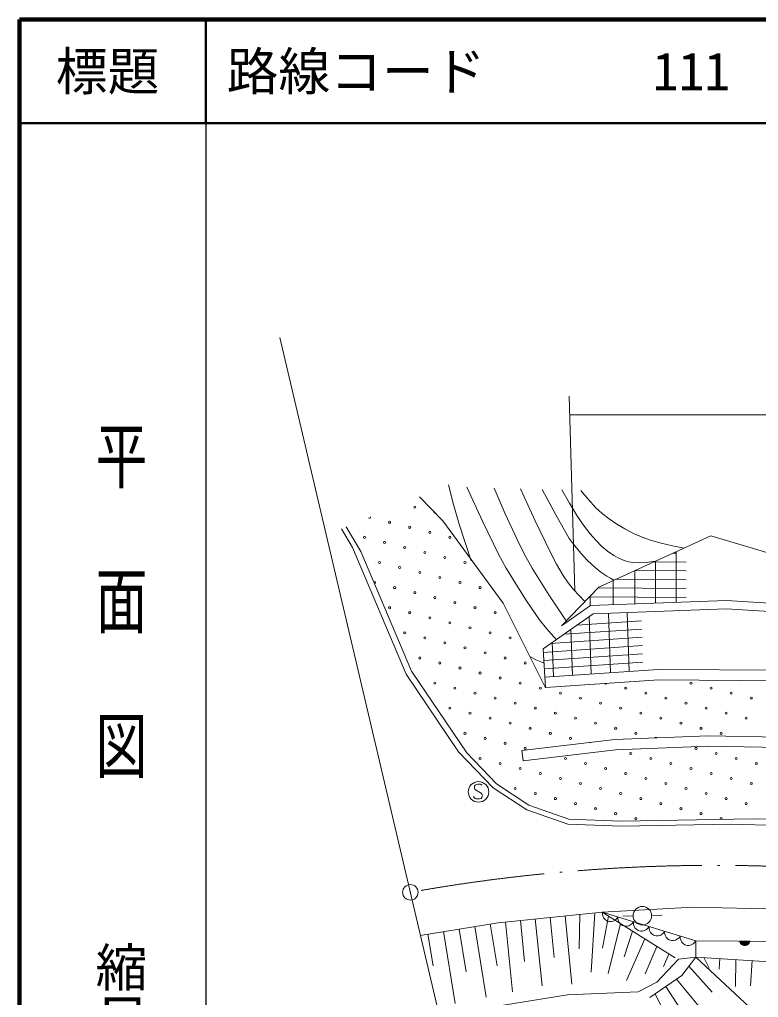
# Model space of a CAD drawing. Units: millimetres, scale not verified. Extents: x 73814 to 713814, y -8528 to 351472.
# Drawn here: x 73814 to 145171, y 257061 to 351472 of the extents above; entities that cross this region are included whole.
import ezdxf
from ezdxf.enums import TextEntityAlignment as Align

# ---------------------------------------------------------------- set-up
doc = ezdxf.new("R2010")
doc.units = ezdxf.units.MM
doc.header["$LTSCALE"] = 1000
doc.linetypes.add('LONG_DASHED_DOTTED', pattern=[15.25, 12, -1.5, 0.25, -1.5])
for name, color, linetype, lineweight in [('M-TTL', 2, 'Continuous', 140), ('M-TTL-BAND', 7, 'Continuous', 25), ('M-TTL-LINE', 7, 'Continuous', 50), ('S-BGD', 7, 'Continuous', 13), ('S-BGD-HTXT', 6, 'Continuous', 13), ('S-BMK', 2, 'LONG_DASHED_DOTTED', 13)]:
    doc.layers.add(name, color=color, linetype=linetype, lineweight=lineweight)
doc.layers.add('M-TTL-TXT', color=7, linetype='Continuous')
doc.styles.add('@ＭＳ ゴシック', font='')
doc.styles.add('ＭＳ ゴシック', font='')
doc.styles.get('@ＭＳ ゴシック').set_extended_font_data('@MS Gothic')
doc.styles.get('ＭＳ ゴシック').set_extended_font_data('MS Gothic')

# ---------------------------------------------------------------- blocks, each defined once
blk = doc.blocks.new('BUHIN7')
at = {"color": 7, "linetype": 'Continuous', "lineweight": 13}
for p, q in [((474, -66), (-475, -59)), ((-451, -121), (449, -129)), ((411, -191), (-411, -184)), ((-367, -247), (361, -253)), ((300, -315), (-305, -310)), ((-188, -374), (185, -376))]:
    blk.add_line(p, q, dxfattribs=at)
blk.add_lwpolyline([(500, -4), (459, -119), (401, -216), (302, -325), (192, -384), (74, -421), (-81, -419), (-198, -381), (-308, -320), (-404, -209), (-463, -111), (-500, 4)], close=True, dxfattribs=at)
blk = doc.blocks.new('BUHIN35')
at = {"color": 7, "linetype": 'Continuous', "lineweight": 13}
blk.add_lwpolyline([(-752, 231), (-749, 40), (-703, -134), (-608, -344), (-470, -485), (-310, -596), (-77, -668), (117, -665), (310, -626), (507, -505), (639, -385), (752, -231)], dxfattribs=at)
blk = doc.blocks.new('BUHIN48')
at = {"color": 7, "linetype": 'Continuous', "lineweight": 13}
blk.add_lwpolyline([(310, 645), (255, 705), (180, 740), (75, 760), (-80, 760), (-210, 725), (-320, 650), (-385, 540), (-390, 425), (-385, 350), (-345, 250), (-275, 195), (270, -120), (330, -210), (370, -335), (360, -455), (325, -550), (255, -640), (100, -685), (-130, -685), (-230, -670), (-325, -625), (-405, -550), (-475, -435)], dxfattribs=at)
blk.add_circle((0, 0), 995, dxfattribs=at)
blk = doc.blocks.new('BUHIN49')
at = {"color": 7, "linetype": 'Continuous', "lineweight": 13}
blk.add_circle((0, 0), 896, dxfattribs=at)
blk = doc.blocks.new('BUHIN52')
at = {"color": 2, "linetype": 'Continuous', "lineweight": 13}
for radius in [746, 22.5]:
    blk.add_circle((0, 0), radius, dxfattribs=at)

msp = doc.modelspace()

# ---------------------------------------------------------------- linework, layer by layer
at = {"layer": 'M-TTL'}
for p, q in [((73814, 351472), (73814, -8528)), ((713814, 351472), (73814, 351472))]:
    msp.add_line(p, q, dxfattribs=at)
at = {"layer": 'M-TTL-BAND'}
msp.add_line((91814, 341472), (91814, -8528), dxfattribs=at)
at = {"layer": 'M-TTL-LINE'}
for p, q in [((91814, 351472), (91814, 341472)), ((73814, 341472), (713814, 341472))]:
    msp.add_line(p, q, dxfattribs=at)
at = {"layer": 'S-BGD'}
for p, q in [((112429, 305403), (114697, 303088)), ((114697, 303088), (120504, 295113)), ((105969, 300496), (104892, 302291)), ((105360, 302484), (106785, 300108)), ((129757, 296678), (140576, 301630)), ((140576, 301630), (153468, 297751)), ((111150, 288265), (105969, 300496)), ((106785, 300108), (111679, 288553)), ((136914, 299954), (137215, 299952)), ((137215, 300092), (137215, 295204)), ((135081, 299115), (138181, 299090)), ((135235, 299185), (135235, 295132)), ((131414, 297437), (138181, 297381)), ((133221, 298264), (133221, 295058)), ((133247, 298276), (138181, 298236)), ((126142, 292942), (129757, 296678)), ((129678, 296597), (138181, 296527)), ((131142, 297312), (131142, 294982)), ((128858, 295749), (138181, 295673)), ((128930, 295824), (128930, 294901)), ((120504, 295113), (124601, 286968)), ((126142, 292942), (128946, 294902)), ((128946, 294902), (142098, 295382)), ((142088, 294581), (129211, 294111)), ((153039, 293923), (142088, 294581)), ((142098, 295382), (152989, 294728)), ((129211, 294111), (124370, 290727)), ((128816, 293835), (129011, 288280)), ((130684, 294165), (130886, 288406)), ((132480, 294230), (132680, 288528)), ((127639, 293012), (133873, 293433)), ((125092, 291232), (133929, 291829)), ((126365, 292122), (133901, 292631)), ((127057, 292606), (127213, 288158)), ((124380, 290380), (133958, 291026)), ((125258, 291348), (125374, 288034)), ((124601, 286968), (124384, 290727)), ((124434, 289579), (133986, 290224)), ((124488, 288779), (134014, 289422)), ((116214, 280786), (111150, 288265)), ((111679, 288553), (117020, 280665)), ((124542, 287978), (135525, 288720)), ((135525, 288720), (150251, 288625)), ((135555, 287719), (124600, 286980)), ((150219, 287625), (135555, 287719)), ((131294, 281949), (140292, 282328)), ((140292, 282328), (149039, 282139)), ((122328, 280911), (131294, 281949)), ((119556, 277283), (116214, 280786)), ((117020, 280665), (119877, 277670)), ((122328, 280911), (122443, 279918)), ((131373, 280952), (122443, 279918)), ((140302, 281328), (131373, 280952)), ((148997, 281140), (140302, 281328)), ((119877, 277670), (123011, 275631)), ((122789, 275180), (119556, 277283)), ((126762, 273777), (122789, 275180)), ((123011, 275631), (126857, 274274)), ((126857, 274274), (131909, 274083)), ((131909, 274083), (144673, 274318)), ((144673, 274318), (149698, 274181)), ((131904, 273582), (126762, 273777)), ((142477, 273777), (131904, 273582)), ((149645, 273582), (142477, 273777)), ((130093, 265289), (138876, 265787)), ((138876, 265787), (149475, 265541)), ((120029, 264276), (130093, 265289)), ((122185, 264493), (122584, 260535)), ((123623, 264638), (124273, 258186)), ((125061, 264782), (125450, 260916)), ((126499, 264927), (127162, 258338)), ((127936, 265072), (127861, 261751)), ((129374, 265217), (129031, 259486)), ((139118, 262521), (130093, 265289)), ((130093, 265289), (137117, 260872)), ((130678, 264921), (130126, 261826)), ((133061, 264933), (132061, 264918)), ((134861, 264974), (135860, 265003)), ((112498, 263045), (120029, 264276)), ((114757, 263414), (115890, 256486)), ((116263, 263660), (116937, 259538)), ((117769, 263906), (118883, 257093)), ((119276, 264152), (119938, 260099)), ((120747, 264348), (121426, 257608)), ((131849, 264185), (130654, 259373)), ((133020, 263449), (132201, 260996)), ((113251, 263168), (113750, 260114)), ((134190, 262713), (132428, 258693)), ((158070, 262373), (139118, 262521)), ((139118, 262521), (139122, 260962)), ((135361, 261977), (134240, 259335)), ((135353, 258529), (137439, 260753)), ((136531, 261241), (136014, 260052)), ((137439, 260753), (139122, 260962)), ((137759, 259190), (139122, 260962)), ((139122, 260962), (148435, 260372)), ((139122, 260962), (144775, 255658)), ((139898, 260913), (140398, 259901)), ((141450, 260815), (141379, 259788)), ((143002, 260716), (142964, 258127)), ((144554, 260618), (144399, 258166)), ((138440, 260076), (140700, 257561)), ((134669, 257055), (137759, 259190)), ((137244, 258835), (140813, 254541)), ((133546, 257602), (135353, 258529)), ((136214, 258123), (137982, 255372)), ((114361, 255331), (126734, 257324)), ((126734, 257324), (133546, 257602)), ((135184, 257411), (138014, 251635))]:
    msp.add_line(p, q, dxfattribs=at)
for points in [[(115245, 306566), (115730, 304649), (116276, 302739), (116841, 300970), (117433, 299209)], [(117016, 306318), (118522, 303040), (120084, 299786), (120800, 298506), (121572, 297247), (122776, 295368), (124029, 293523), (124697, 292679), (125410, 291876), (125525, 291751), (125647, 291620)], [(119635, 306244), (120717, 303753), (121855, 301284), (122560, 299882), (123317, 298510), (124932, 295947), (126597, 293412)], [(122180, 306172), (123602, 303090), (125081, 300030), (125673, 298902), (126322, 297797), (126793, 297104), (127319, 296440), (127844, 295853), (128399, 295274)], [(124287, 306113), (125573, 303727), (126907, 301376), (127435, 300650), (128012, 299959), (128678, 299249), (129393, 298577), (129951, 298126), (130543, 297726), (130877, 297531), (131218, 297347)], [(126199, 306058), (126919, 304766), (127690, 303506), (128275, 302647), (128914, 301816), (129463, 301194), (130058, 300612), (130609, 300150), (131209, 299727), (131685, 299456), (132189, 299239), (132634, 299111), (133099, 299040), (133713, 299023), (134338, 299067), (134785, 299122), (135235, 299185)], [(128024, 306007), (128727, 305159), (129480, 304347), (130089, 303785), (130739, 303268), (131483, 302757), (132267, 302290), (133095, 301867), (133946, 301499), (134856, 301176), (135784, 300911), (136882, 300658), (137993, 300448)], [(123085, 289982), (123673, 289664), (124305, 289392), (124380, 289362), (124464, 289330)]]:
    msp.add_lwpolyline(points, dxfattribs=at)
for centre in [(111979, 304390), (109553, 302935), (111494, 302450), (107128, 301480), (113434, 301965), (115374, 301480), (109068, 300995), (111009, 300510), (112949, 300025), (114889, 299540), (108583, 299055), (110524, 298570), (116830, 299055), (112464, 298084), (114404, 297599), (110039, 296629), (116344, 297114), (118285, 296629), (111979, 296144), (113919, 295659), (109553, 294689), (115859, 295174), (117800, 294689), (111494, 294204), (113434, 293719), (119740, 294204), (115374, 293234), (117315, 292749), (111009, 292264), (112949, 291779), (119255, 292264), (121195, 291779), (114889, 291293), (116830, 290808), (112464, 289838), (118770, 290323), (120710, 289838), (114404, 289353), (116344, 288868), (122650, 289353), (118285, 288383), (120225, 287898), (113919, 287413), (115859, 286928), (122165, 287413), (124106, 286928), (132352, 286928), (138658, 287413), (140598, 286928), (117800, 286443), (126046, 286443), (134292, 286443), (142538, 286443), (119740, 285958), (121680, 285473), (127986, 285958), (129926, 285473), (136232, 285958), (138173, 285473), (144479, 285958), (115374, 284988), (117315, 284502), (123621, 284988), (125561, 284502), (131867, 284988), (133807, 284502), (140113, 284988), (142053, 284502), (119255, 284017), (121195, 283532), (127501, 284017), (129441, 283532), (135747, 284017), (137688, 283532), (143994, 284017), (116830, 282562), (123135, 283047), (125076, 282562), (131382, 283047), (133322, 282562), (139628, 283047), (141568, 282562), (118770, 282077), (120710, 281592), (127016, 282077), (122650, 281107), (132837, 280622), (139143, 281107), (141083, 280622), (118285, 280137), (120225, 279652), (126531, 280137), (128471, 279652), (134777, 280137), (136717, 279652), (143023, 280137), (144964, 279652), (122165, 279167), (124106, 278682), (130412, 279167), (132352, 278682), (138658, 279167), (140598, 278682), (126046, 278197), (127986, 277711), (134292, 278197), (136232, 277711), (142538, 278197), (144479, 277711), (121680, 277226), (123621, 276741), (129926, 277226), (131867, 276741), (138173, 277226), (140113, 276741), (125561, 276256), (127501, 275771), (133807, 276256), (135747, 275771), (142053, 276256), (143994, 275771), (129441, 275286), (131382, 274801), (137688, 275286), (139628, 274801), (133322, 274316)]:
    msp.add_circle(centre, 99.5, dxfattribs=at)
for centre, start, end in [((107613, 303420), 205.43259, 19.44233), ((113919, 303905), 143.82011, 305.0222), ((108098, 297114), 268.27082, 137.64098), ((130412, 287413), 211.50614, 336.33847), ((128956, 281592), 66.35223, 126.85756), ((135262, 282077), 25.5943, 159.22763), ((119740, 277711), 359.08748, 88.21692), ((141568, 274316), 327.23955, 214.87103)]:
    msp.add_arc(centre, 99.5, start, end, dxfattribs=at)
at = {"layer": 'S-BGD-HTXT'}
for p, q in [((98961, 320775), (124466, 212305)), ((126896, 315111), (127426, 296277)), ((126946, 313319), (311158, 313319))]:
    msp.add_line(p, q, dxfattribs=at)
at = {"layer": 'S-BMK'}
msp.add_arc((140897, 103303), 166512, 85.16214, 99.8909, dxfattribs=at)

# ---------------------------------------------------------------- block references
at = {"layer": 'S-BGD'}
for name, p in [('BUHIN48', (118137, 276906)), ('BUHIN49', (133961, 264948)), ('BUHIN35', (130845, 265059)), ('BUHIN35', (132349, 264597)), ('BUHIN35', (133854, 264136)), ('BUHIN35', (135358, 263674)), ('BUHIN35', (136862, 263213)), ('BUHIN35', (138366, 262751)), ('BUHIN7', (143856, 262484))]:
    msp.add_blockref(name, p, dxfattribs=at)
at = {"layer": 'S-BMK'}
msp.add_blockref('BUHIN52', (111556, 267209), dxfattribs=at)

# ---------------------------------------------------------------- texts
at = {"layer": 'M-TTL-BAND', "style": '@ＭＳ ゴシック', "width": 1.4}
msp.add_text('平  面  図', height=3666, rotation=270, dxfattribs=at).set_placement((83591, 277946), align=Align.MIDDLE_RIGHT)
at = {"layer": 'M-TTL-BAND', "style": '@ＭＳ ゴシック'}
msp.add_text('縮尺千分の一', height=3666, rotation=270, dxfattribs=at).set_placement((83591, 232502), align=Align.MIDDLE_RIGHT)
at = {"layer": 'M-TTL-TXT', "style": 'ＭＳ ゴシック'}
msp.add_text('標題', height=3666, dxfattribs=at).set_placement((82314, 346472), align=Align.MIDDLE_CENTER)
for s, p in [('路線コード', (93814, 346472)), ('111', (134956, 346472))]:
    msp.add_text(s, height=3666, dxfattribs=at).set_placement(p, align=Align.MIDDLE_LEFT)

doc.saveas('drawing.dxf')
